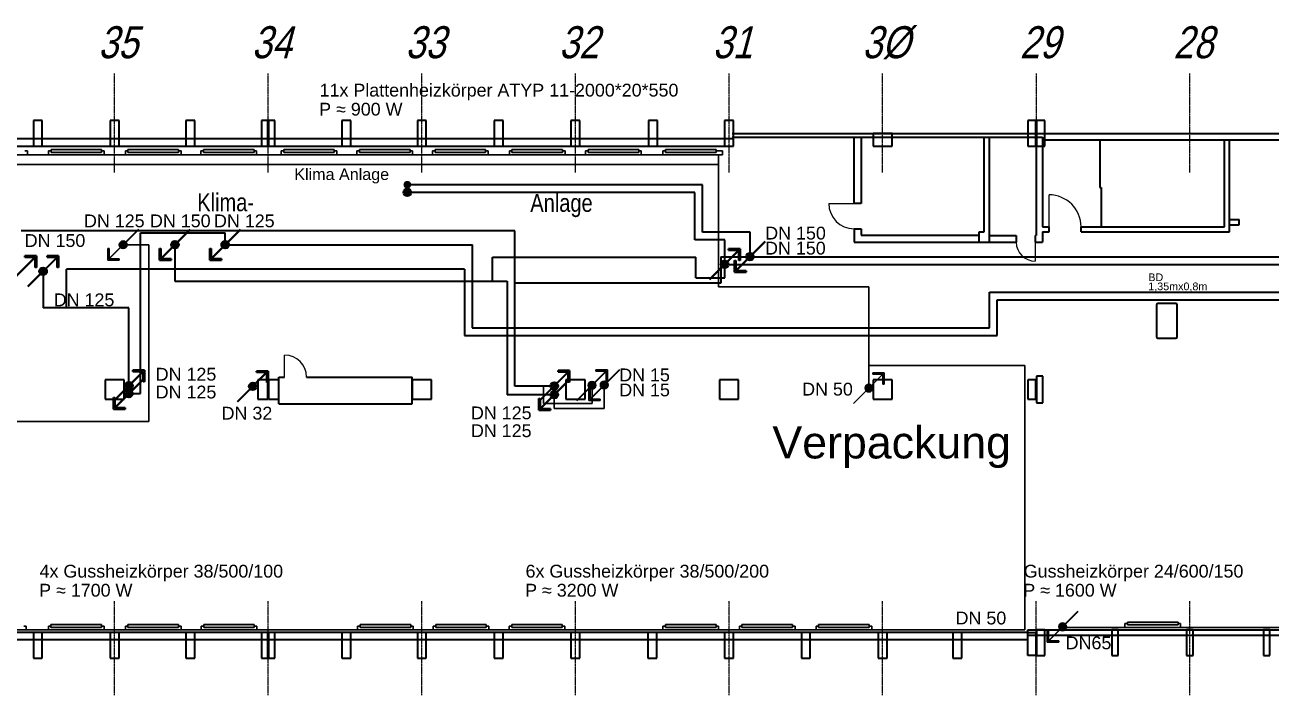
# Model space of a CAD drawing. Header units: millimetres. Extents: x 18890 to 172266, y 64413 to 96113.
# Drawn here: x 44827 to 93504, y 66393 to 92558 of the extents above; entities that cross this region are included whole.
import ezdxf
from ezdxf.enums import TextEntityAlignment as Align

# ---------------------------------------------------------------- set-up
doc = ezdxf.new("R2010")
doc.units = ezdxf.units.MM
doc.linetypes.add('ACAD_ISO10W100', pattern=[18, 12, -3, 0, -3])
for name, color, linetype, lineweight in [('A03_Türen', 253, 'Continuous', 25), ('A0_Grundriß', 7, 'Continuous', 40), ('Heiz Wasser +45 Prozess V', 1, 'Continuous', 40), ('Heiz Wasser +50 -Heizkörper Rücklauff', 241, 'Continuous', 30), ('Heiz Wasser +60 -Heizkörper Vorlauf', 6, 'Continuous', 30), ('Heiz Wasser +70 Klima R (luftung)', 242, 'Continuous', 40), ('Heiz Wasser +70 Prozess R', 242, 'Continuous', 40), ('Heiz Wasser +90 Klima V (luftung)', 22, 'Continuous', 40), ('Heiz Wasser +90 Prozess V', 41, 'Continuous', 40), ('Heiz Wasser blind', 7, 'Continuous', 40)]:
    doc.layers.add(name, color=color, linetype=linetype, lineweight=lineweight)
for name, color, linetype in [('A06_Text', 7, 'Continuous'), ('A06_Text  -Belegung-', 253, 'Continuous'), ('A07_Achslinien', 253, 'ACAD_ISO10W100')]:
    doc.layers.add(name, color=color, linetype=linetype)
doc.styles.get("Standard").update_dxf_attribs({"font": 'arial.ttf'})

msp = doc.modelspace()

# ---------------------------------------------------------------- hatches: boundary and pattern name
at = {"layer": 'Heiz Wasser +50 -Heizkörper Rücklauff'}
h = msp.add_hatch(color=256, dxfattribs=at)
h.dxf.hatch_style = 1
h.paths.add_polyline_path([(66878, 78380, -0.023583), (66868, 78390), (66373, 77895), (66383, 77885)])
h.paths.add_polyline_path([(67530, 79042), (67530, 78642), (67580, 78642), (67580, 79092), (67130, 79092), (67130, 79042)])
h.paths.add_polyline_path([(67520, 79042), (67080, 78602, -0.023583), (67090, 78592), (67530, 79032), (67530, 79042)])
h = msp.add_hatch(color=256, dxfattribs=at)
h.dxf.hatch_style = 1
h.paths.add_polyline_path([(77692, 78266, -0.023583), (77682, 78276), (77187, 77781), (77197, 77771)])
h.paths.add_polyline_path([(78344, 78928), (78344, 78528), (78394, 78528), (78394, 78978), (77944, 78978), (77944, 78928)])
h.paths.add_polyline_path([(78334, 78928), (77894, 78488, -0.023583), (77904, 78478), (78344, 78918), (78344, 78928)])
h = msp.add_hatch(color=256, dxfattribs=at)
h.dxf.hatch_style = 1
h.paths.add_polyline_path([(67129, 78491, 0.198912), (67085, 78597), (66873, 78385, 0.668179)])
h.paths.add_polyline_path([(67085, 78597, 0.668179), (66829, 78491, 0.198912), (66873, 78385)])
h = msp.add_hatch(color=256, dxfattribs=at)
h.dxf.hatch_style = 1
h.paths.add_polyline_path([(77943, 78377, 0.198912), (77899, 78483), (77687, 78271, 0.668179)])
h.paths.add_polyline_path([(77899, 78483, 0.668179), (77643, 78377, 0.198912), (77687, 78271)])
h = msp.add_hatch(color=256, dxfattribs=at)
h.dxf.hatch_style = 1
h.paths.add_polyline_path([(85460, 69167, -0.023583), (85470, 69157), (85965, 69653), (85955, 69663)])
h.paths.add_polyline_path([(84808, 68505), (84808, 68905), (84758, 68905), (84758, 68455), (85208, 68455), (85208, 68505)])
h.paths.add_polyline_path([(84818, 68505), (85258, 68946, -0.023583), (85248, 68956), (84808, 68515), (84808, 68505)])
h = msp.add_hatch(color=256, dxfattribs=at)
h.dxf.hatch_style = 1
h.paths.add_polyline_path([(85209, 69057, 0.198912), (85253, 68950), (85465, 69163, 0.668179)])
h.paths.add_polyline_path([(85253, 68950, 0.668179), (85509, 69057, 0.198912), (85465, 69163)])
at = {"layer": 'Heiz Wasser +60 -Heizkörper Vorlauf', "linetype": 'Continuous'}
h = msp.add_hatch(color=256, dxfattribs=at)
h.dxf.hatch_style = 1
h.paths.add_polyline_path([(47824, 87692), (45849, 87692), (45849, 87582), (47824, 87582)])
h = msp.add_hatch(color=256, dxfattribs=at)
h.dxf.hatch_style = 1
h.paths.add_polyline_path([(50824, 87692), (48849, 87692), (48849, 87582), (50824, 87582)])
h = msp.add_hatch(color=256, dxfattribs=at)
h.dxf.hatch_style = 1
h.paths.add_polyline_path([(53779, 87692), (51804, 87692), (51804, 87582), (53779, 87582)])
h = msp.add_hatch(color=256, dxfattribs=at)
h.dxf.hatch_style = 1
h.paths.add_polyline_path([(56909, 87692), (54934, 87692), (54934, 87582), (56909, 87582)])
h = msp.add_hatch(color=256, dxfattribs=at)
h.dxf.hatch_style = 1
h.paths.add_polyline_path([(59869, 87692), (57894, 87692), (57894, 87582), (59869, 87582)])
h = msp.add_hatch(color=256, dxfattribs=at)
h.dxf.hatch_style = 1
h.paths.add_polyline_path([(62824, 87692), (60849, 87692), (60849, 87582), (62824, 87582)])
h = msp.add_hatch(color=256, dxfattribs=at)
h.dxf.hatch_style = 1
h.paths.add_polyline_path([(65824, 87692), (63849, 87692), (63849, 87582), (65824, 87582)])
h = msp.add_hatch(color=256, dxfattribs=at)
h.dxf.hatch_style = 1
h.paths.add_polyline_path([(68803, 87692), (66828, 87692), (66828, 87582), (68803, 87582)])
h = msp.add_hatch(color=256, dxfattribs=at)
h.dxf.hatch_style = 1
h.paths.add_polyline_path([(71824, 87692), (69849, 87692), (69849, 87582), (71824, 87582)])
at = {"layer": 'Heiz Wasser +60 -Heizkörper Vorlauf'}
h = msp.add_hatch(color=256, dxfattribs=at)
h.dxf.hatch_style = 1
h.paths.add_polyline_path([(48765, 84086, -0.023583), (48775, 84076), (49270, 84571), (49260, 84581)])
h.paths.add_polyline_path([(48113, 83424), (48113, 83824), (48063, 83824), (48063, 83374), (48513, 83374), (48513, 83424)])
h.paths.add_polyline_path([(48123, 83424), (48563, 83864, -0.023583), (48553, 83874), (48113, 83434), (48113, 83424)])
h = msp.add_hatch(color=256, dxfattribs=at)
h.dxf.hatch_style = 1
h.paths.add_polyline_path([(48514, 83975, 0.198912), (48558, 83869), (48770, 84081, 0.668179)])
h.paths.add_polyline_path([(48558, 83869, 0.668179), (48814, 83975, 0.198912), (48770, 84081)])
h = msp.add_hatch(color=256, dxfattribs=at)
h.dxf.hatch_style = 1
h.paths.add_polyline_path([(67555, 78611, -0.023583), (67565, 78601), (68060, 79097), (68050, 79107)])
h.paths.add_polyline_path([(66903, 77949), (66903, 78349), (66853, 78349), (66853, 77899), (67303, 77899), (67303, 77949)])
h.paths.add_polyline_path([(66913, 77949), (67353, 78390, -0.023583), (67343, 78400), (66903, 77959), (66903, 77949)])
h = msp.add_hatch(color=256, dxfattribs=at)
h.dxf.hatch_style = 1
h.paths.add_polyline_path([(67304, 78500, 0.198912), (67348, 78394), (67560, 78607, 0.668179)])
h.paths.add_polyline_path([(67348, 78394, 0.668179), (67604, 78500, 0.198912), (67560, 78607)])
at = {"layer": 'Heiz Wasser +60 -Heizkörper Vorlauf', "linetype": 'Continuous'}
h = msp.add_hatch(color=256, dxfattribs=at)
h.dxf.hatch_style = 1
h.paths.add_polyline_path([(47819, 69142), (45844, 69142), (45844, 69032), (47819, 69032)])
h = msp.add_hatch(color=256, dxfattribs=at)
h.dxf.hatch_style = 1
h.paths.add_polyline_path([(50824, 69142), (48849, 69142), (48849, 69032), (50824, 69032)])
h = msp.add_hatch(color=256, dxfattribs=at)
h.dxf.hatch_style = 1
h.paths.add_polyline_path([(53786, 69142), (51811, 69142), (51811, 69032), (53786, 69032)])
h = msp.add_hatch(color=256, dxfattribs=at)
h.dxf.hatch_style = 1
h.paths.add_polyline_path([(59895, 69142), (57920, 69142), (57920, 69032), (59895, 69032)])
h = msp.add_hatch(color=256, dxfattribs=at)
h.dxf.hatch_style = 1
h.paths.add_polyline_path([(62847, 69142), (60872, 69142), (60872, 69032), (62847, 69032)])
h = msp.add_hatch(color=256, dxfattribs=at)
h.dxf.hatch_style = 1
h.paths.add_polyline_path([(65817, 69142), (63842, 69142), (63842, 69032), (65817, 69032)])
h = msp.add_hatch(color=256, dxfattribs=at)
h.dxf.hatch_style = 1
h.paths.add_polyline_path([(71823, 69142), (69848, 69142), (69848, 69032), (71823, 69032)])
h = msp.add_hatch(color=256, dxfattribs=at)
h.dxf.hatch_style = 1
h.paths.add_polyline_path([(74809, 69142), (72834, 69142), (72834, 69032), (74809, 69032)])
h = msp.add_hatch(color=256, dxfattribs=at)
h.dxf.hatch_style = 1
h.paths.add_polyline_path([(77803, 69142), (75828, 69142), (75828, 69032), (77803, 69032)])
h = msp.add_hatch(color=256, dxfattribs=at)
h.dxf.hatch_style = 1
h.paths.add_polyline_path([(89870, 69242), (87895, 69242), (87895, 69132), (89870, 69132)])
at = {"layer": 'Heiz Wasser +70 Klima R (luftung)'}
h = msp.add_hatch(color=256, dxfattribs=at)
h.dxf.hatch_style = 1
h.paths.add_polyline_path([(59614, 86320, 0.198912), (59658, 86214), (59870, 86427, 0.668179)])
h.paths.add_polyline_path([(59658, 86214, 0.668179), (59914, 86320, 0.198912), (59870, 86427)])
h = msp.add_hatch(color=256, dxfattribs=at)
h.dxf.hatch_style = 1
h.paths.add_polyline_path([(44575, 82826, -0.023583), (44565, 82836), (44070, 82341), (44080, 82331)])
h.paths.add_polyline_path([(45227, 83488), (45227, 83088), (45277, 83088), (45277, 83538), (44827, 83538), (44827, 83488)])
h.paths.add_polyline_path([(45217, 83488), (44777, 83048, -0.023583), (44787, 83038), (45227, 83478), (45227, 83488)])
h = msp.add_hatch(color=256, dxfattribs=at)
h.dxf.hatch_style = 1
h.paths.add_polyline_path([(65401, 78349, -0.023583), (65391, 78359), (64896, 77864), (64906, 77854)])
h.paths.add_polyline_path([(66053, 79011), (66053, 78611), (66103, 78611), (66103, 79061), (65653, 79061), (65653, 79011)])
h.paths.add_polyline_path([(66043, 79011), (65603, 78571, -0.023583), (65613, 78561), (66053, 79001), (66053, 79011)])
h = msp.add_hatch(color=256, dxfattribs=at)
h.dxf.hatch_style = 1
h.paths.add_polyline_path([(65652, 78460, 0.198912), (65608, 78566), (65396, 78354, 0.668179)])
h.paths.add_polyline_path([(65608, 78566, 0.668179), (65352, 78460, 0.198912), (65396, 78354)])
at = {"layer": 'Heiz Wasser +70 Prozess R'}
h = msp.add_hatch(color=256, dxfattribs=at)
h.dxf.hatch_style = 1
h.paths.add_polyline_path([(73246, 83621, -0.023583), (73256, 83611), (73751, 84106), (73741, 84116)])
h.paths.add_polyline_path([(72594, 82959), (72594, 83359), (72544, 83359), (72544, 82909), (72994, 82909), (72994, 82959)])
h.paths.add_polyline_path([(72604, 82959), (73044, 83399, -0.023583), (73034, 83409), (72594, 82969), (72594, 82959)])
h = msp.add_hatch(color=256, dxfattribs=at)
h.dxf.hatch_style = 1
h.paths.add_polyline_path([(45438, 82826, -0.023583), (45428, 82836), (44933, 82341), (44943, 82331)])
h.paths.add_polyline_path([(46090, 83488), (46090, 83088), (46140, 83088), (46140, 83538), (45690, 83538), (45690, 83488)])
h.paths.add_polyline_path([(46080, 83488), (45640, 83048, -0.023583), (45650, 83038), (46090, 83478), (46090, 83488)])
h = msp.add_hatch(color=256, dxfattribs=at)
h.dxf.hatch_style = 1
h.paths.add_polyline_path([(72995, 83510, 0.198912), (73039, 83404), (73251, 83616, 0.668179)])
h.paths.add_polyline_path([(73039, 83404, 0.668179), (73295, 83510, 0.198912), (73251, 83616)])
h = msp.add_hatch(color=256, dxfattribs=at)
h.dxf.hatch_style = 1
h.paths.add_polyline_path([(45689, 82937, 0.198912), (45645, 83043), (45433, 82831, 0.668179)])
h.paths.add_polyline_path([(45645, 83043, 0.668179), (45389, 82937, 0.198912), (45433, 82831)])
h = msp.add_hatch(color=256, dxfattribs=at)
h.dxf.hatch_style = 1
h.paths.add_polyline_path([(48791, 78361, -0.023583), (48781, 78371), (48286, 77875), (48296, 77865)])
h.paths.add_polyline_path([(49443, 79023), (49443, 78623), (49493, 78623), (49493, 79073), (49043, 79073), (49043, 79023)])
h.paths.add_polyline_path([(49433, 79023), (48993, 78582, -0.023583), (49003, 78572), (49443, 79013), (49443, 79023)])
h = msp.add_hatch(color=256, dxfattribs=at)
h.dxf.hatch_style = 1
h.paths.add_polyline_path([(49042, 78471, 0.198912), (48998, 78578), (48786, 78365, 0.668179)])
h.paths.add_polyline_path([(48998, 78578, 0.668179), (48742, 78471, 0.198912), (48786, 78365)])
at = {"layer": 'Heiz Wasser +90 Klima V (luftung)'}
h = msp.add_hatch(color=256, dxfattribs=at)
h.dxf.hatch_style = 1
h.paths.add_polyline_path([(59614, 86020, 0.198912), (59658, 85914), (59870, 86126, 0.668179)])
h.paths.add_polyline_path([(59658, 85914, 0.668179), (59914, 86020, 0.198912), (59870, 86126)])
h = msp.add_hatch(color=256, dxfattribs=at)
h.dxf.hatch_style = 1
h.paths.add_polyline_path([(50786, 84086, -0.023583), (50796, 84076), (51291, 84571), (51281, 84581)])
h.paths.add_polyline_path([(50134, 83424), (50134, 83824), (50084, 83824), (50084, 83374), (50534, 83374), (50534, 83424)])
h.paths.add_polyline_path([(50144, 83424), (50584, 83864, -0.023583), (50574, 83874), (50134, 83434), (50134, 83424)])
h = msp.add_hatch(color=256, dxfattribs=at)
h.dxf.hatch_style = 1
h.paths.add_polyline_path([(50535, 83975, 0.198912), (50579, 83869), (50791, 84081, 0.668179)])
h.paths.add_polyline_path([(50579, 83869, 0.668179), (50835, 83975, 0.198912), (50791, 84081)])
h = msp.add_hatch(color=256, dxfattribs=at)
h.dxf.hatch_style = 1
h.paths.add_polyline_path([(65604, 78228, -0.023583), (65614, 78218), (66109, 78713), (66099, 78723)])
h.paths.add_polyline_path([(64952, 77566), (64952, 77966), (64902, 77966), (64902, 77516), (65352, 77516), (65352, 77566)])
h.paths.add_polyline_path([(64962, 77566), (65402, 78006, -0.023583), (65392, 78016), (64952, 77576), (64952, 77566)])
h = msp.add_hatch(color=256, dxfattribs=at)
h.dxf.hatch_style = 1
h.paths.add_polyline_path([(65353, 78117, 0.198912), (65397, 78011), (65609, 78223, 0.668179)])
h.paths.add_polyline_path([(65397, 78011, 0.668179), (65653, 78117, 0.198912), (65609, 78223)])
at = {"layer": 'Heiz Wasser +90 Prozess V'}
h = msp.add_hatch(color=256, dxfattribs=at)
h.dxf.hatch_style = 1
h.paths.add_polyline_path([(52751, 84086, -0.023583), (52761, 84076), (53256, 84571), (53246, 84581)])
h.paths.add_polyline_path([(52099, 83424), (52099, 83824), (52049, 83824), (52049, 83374), (52499, 83374), (52499, 83424)])
h.paths.add_polyline_path([(52109, 83424), (52549, 83864, -0.023583), (52539, 83874), (52099, 83434), (52099, 83424)])
h = msp.add_hatch(color=256, dxfattribs=at)
h.dxf.hatch_style = 1
h.paths.add_polyline_path([(52500, 83975, 0.198912), (52544, 83869), (52756, 84081, 0.668179)])
h.paths.add_polyline_path([(52544, 83869, 0.668179), (52800, 83975, 0.198912), (52756, 84081)])
h = msp.add_hatch(color=256, dxfattribs=at)
h.dxf.hatch_style = 1
h.paths.add_polyline_path([(72061, 83101, -0.023583), (72051, 83111), (71556, 82616), (71566, 82606)])
h.paths.add_polyline_path([(72713, 83763), (72713, 83363), (72763, 83363), (72763, 83813), (72313, 83813), (72313, 83763)])
h.paths.add_polyline_path([(72703, 83763), (72263, 83323, -0.023583), (72273, 83313), (72713, 83753), (72713, 83763)])
h = msp.add_hatch(color=256, dxfattribs=at)
h.dxf.hatch_style = 1
h.paths.add_polyline_path([(72312, 83212, 0.198912), (72268, 83318), (72056, 83106, 0.668179)])
h.paths.add_polyline_path([(72268, 83318, 0.668179), (72012, 83212, 0.198912), (72056, 83106)])
h = msp.add_hatch(color=256, dxfattribs=at)
h.dxf.hatch_style = 1
h.paths.add_polyline_path([(48990, 78274, -0.023583), (49000, 78264), (49495, 78759), (49485, 78769)])
h.paths.add_polyline_path([(48338, 77612), (48338, 78012), (48288, 78012), (48288, 77562), (48738, 77562), (48738, 77612)])
h.paths.add_polyline_path([(48348, 77612), (48788, 78052, -0.023583), (48778, 78062), (48338, 77622), (48338, 77612)])
h = msp.add_hatch(color=256, dxfattribs=at)
h.dxf.hatch_style = 1
h.paths.add_polyline_path([(48739, 78163, 0.198912), (48783, 78057), (48995, 78269, 0.668179)])
h.paths.add_polyline_path([(48783, 78057, 0.668179), (49039, 78163, 0.198912), (48995, 78269)])
at = {"layer": 'Heiz Wasser blind'}
h = msp.add_hatch(color=256, dxfattribs=at)
h.dxf.hatch_style = 1
h.paths.add_polyline_path([(53624, 78332, -0.023583), (53614, 78342), (53119, 77847), (53129, 77837)])
h.paths.add_polyline_path([(54276, 78994), (54276, 78594), (54326, 78594), (54326, 79044), (53876, 79044), (53876, 78994)])
h.paths.add_polyline_path([(54266, 78994), (53825, 78554, -0.023583), (53835, 78544), (54276, 78984), (54276, 78994)])
h = msp.add_hatch(color=256, dxfattribs=at)
h.dxf.hatch_style = 1
h.paths.add_polyline_path([(53875, 78443, 0.198912), (53831, 78549), (53618, 78337, 0.668179)])
h.paths.add_polyline_path([(53831, 78549, 0.668179), (53575, 78443, 0.198912), (53618, 78337)])

# ---------------------------------------------------------------- linework, layer by layer
at = {"layer": 'A03_Türen'}
for p, q in [((84831, 84475), (84831, 85925)), ((76226, 85588), (77486, 85588)), ((84291, 84335), (84291, 83335)), ((54971, 78810), (54971, 79670))]:
    msp.add_line(p, q, dxfattribs=at)
for centre, radius, start, end in [((84831, 84675), 1250, 0, 90), ((77216, 85588), 990, 180, 270), ((84291, 84075), 740, 180, 270), ((54971, 78810), 860, 0, 90)]:
    msp.add_arc(centre, radius, start, end, dxfattribs=at)
at = {"layer": 'A07_Achslinien'}
for p, q in [((48331, 86795), (48331, 90658)), ((54331, 86795), (54331, 90658)), ((60331, 86795), (60331, 90658)), ((66331, 86795), (66331, 90658)), ((72331, 86795), (72331, 90658)), ((78331, 86795), (78331, 90658)), ((84341, 86795), (84341, 90658)), ((90331, 86795), (90331, 90658)), ((48331, 66393), (48331, 70060)), ((54331, 66393), (54331, 70060)), ((60331, 66393), (60331, 70060)), ((66331, 66393), (66331, 70060)), ((72331, 66393), (72331, 70060)), ((78331, 66393), (78331, 70060)), ((84331, 66393), (84331, 70060)), ((90331, 66393), (90331, 70060))]:
    msp.add_line(p, q, dxfattribs=at)
at = {"layer": 'A0_Grundriß'}
for p, q in [((45506, 88825), (45156, 88825)), ((45156, 88825), (45156, 87825)), ((45506, 87825), (45506, 88825)), ((48506, 88825), (48156, 88825)), ((48156, 88825), (48156, 87825)), ((48506, 87825), (48506, 88825)), ((51461, 88825), (51111, 88825)), ((51111, 88825), (51111, 87825)), ((51461, 87825), (51461, 88825)), ((54321, 88825), (54071, 88825)), ((54071, 88825), (54071, 87825)), ((54321, 87825), (54321, 88825)), ((54591, 88825), (54341, 88825)), ((54341, 88825), (54341, 87825)), ((54591, 87825), (54591, 88825)), ((57551, 88825), (57201, 88825)), ((57201, 88825), (57201, 87825)), ((57551, 87825), (57551, 88825)), ((60506, 88825), (60156, 88825)), ((60156, 88825), (60156, 87825)), ((60506, 87825), (60506, 88825)), ((63506, 88825), (63156, 88825)), ((63156, 88825), (63156, 87825)), ((63506, 87825), (63506, 88825)), ((66506, 88825), (66156, 88825)), ((66156, 88825), (66156, 87825)), ((66506, 87825), (66506, 88825)), ((69531, 88825), (69181, 88825)), ((69181, 88825), (69181, 87825)), ((69531, 87825), (69531, 88825)), ((72506, 88825), (72156, 88825)), ((72156, 88825), (72156, 87825)), ((72506, 87825), (72506, 88825)), ((84321, 88825), (84001, 88825)), ((84001, 88825), (84001, 87825)), ((84321, 87825), (84321, 88825)), ((84661, 88825), (84341, 88825)), ((84341, 88825), (84341, 87825)), ((84661, 87825), (84661, 88825)), ((42506, 88125), (45506, 88125)), ((45506, 88125), (48156, 88125)), ((48156, 88125), (51777, 88125)), ((51461, 88125), (54071, 88125)), ((54071, 88125), (57743, 88125)), ((57551, 88125), (60156, 88125)), ((60156, 88125), (63835, 88125)), ((63506, 88125), (66156, 88125)), ((65786, 88125), (69531, 88125)), ((69531, 88125), (72456, 88125)), ((72456, 88325), (84661, 88325)), ((72456, 88175), (78706, 88175)), ((77206, 88175), (77206, 85588)), ((77486, 88175), (77486, 85588)), ((78706, 88325), (77956, 88325)), ((77956, 88325), (77956, 87825)), ((78706, 87825), (78706, 88325)), ((78706, 88175), (84581, 88175)), ((82301, 84475), (82301, 88175)), ((82501, 84075), (82501, 88175)), ((84331, 88175), (84331, 84335)), ((84581, 88175), (84581, 84675)), ((84661, 88325), (96206, 88325)), ((36346, 87825), (72156, 87825)), ((45156, 87825), (45506, 87825)), ((48156, 87825), (48506, 87825)), ((51111, 87825), (51461, 87825)), ((54071, 87825), (54321, 87825)), ((54341, 87825), (54591, 87825)), ((57201, 87825), (57551, 87825)), ((60156, 87825), (60506, 87825)), ((63156, 87825), (63506, 87825)), ((66156, 87825), (66506, 87825)), ((69181, 87825), (69531, 87825)), ((72156, 87825), (72506, 87825)), ((77956, 87825), (78706, 87825)), ((84001, 87825), (84321, 87825)), ((84341, 87825), (84661, 87825)), ((84581, 88075), (96206, 88075)), ((86821, 88075), (86821, 86205)), ((91681, 84675), (91681, 88075)), ((91881, 84475), (91881, 88075)), ((86821, 86205), (86861, 86205)), ((86861, 86205), (86861, 84675)), ((91881, 84955), (92251, 84955)), ((91881, 84755), (92251, 84755)), ((92251, 84755), (92251, 84955)), ((77216, 84598), (77486, 84598)), ((77216, 84598), (77216, 84075)), ((77486, 84598), (77486, 84345)), ((77486, 84345), (82101, 84345)), ((82101, 84075), (82101, 84475)), ((82101, 84475), (82301, 84475)), ((82501, 84335), (83551, 84335)), ((83551, 84335), (83551, 84075)), ((84291, 84335), (84331, 84335)), ((84581, 84675), (84831, 84675)), ((84581, 84475), (84831, 84475)), ((84581, 84475), (84581, 84075)), ((84831, 84475), (84831, 84675)), ((86081, 84675), (91681, 84675)), ((86081, 84475), (86081, 84675)), ((86081, 84475), (91881, 84475)), ((77216, 84075), (83551, 84075)), ((84291, 84075), (84581, 84075)), ((89034, 81627, 0), (89034, 80377, 0)), ((89784, 81677, 0), (89084, 81677, 0)), ((89834, 80377, 0), (89834, 81627, 0)), ((89084, 80327, 0), (89784, 80327, 0)), ((48706, 78700), (47956, 78700)), ((47956, 78700), (47956, 77950)), ((48706, 77950), (48706, 78700)), ((54321, 78700), (53921, 78700)), ((53921, 78700), (53921, 77950)), ((54321, 77950), (54321, 78700)), ((54741, 78700), (54341, 78700)), ((54341, 78700), (54341, 77950)), ((54741, 77770), (54741, 78810)), ((54741, 78810), (54971, 78810)), ((54741, 77950), (54741, 78700)), ((55831, 78810), (59956, 78810)), ((59956, 77770), (59956, 78810)), ((60706, 78700), (59956, 78700)), ((59956, 78700), (59956, 77950)), ((60706, 77950), (60706, 78700)), ((66706, 78700), (65956, 78700)), ((65956, 78700), (65956, 77950)), ((66706, 77950), (66706, 78700)), ((72706, 78700), (71956, 78700)), ((71956, 78700), (71956, 77950)), ((72706, 77950), (72706, 78700)), ((78706, 78700), (77956, 78700)), ((77956, 78700), (77956, 77950)), ((78706, 77950), (78706, 78700)), ((84321, 78700), (84001, 78700)), ((84001, 78700), (84001, 77950)), ((84321, 77950), (84321, 78700)), ((84591, 78850), (84341, 78850)), ((84341, 78850), (84341, 77800)), ((84591, 77800), (84591, 78850)), ((47956, 77950), (48706, 77950)), ((53921, 77950), (54321, 77950)), ((54341, 77950), (54741, 77950)), ((59956, 77950), (60706, 77950)), ((65956, 77950), (66706, 77950)), ((71956, 77950), (72706, 77950)), ((77956, 77950), (78706, 77950)), ((84001, 77950), (84321, 77950)), ((54741, 77770), (59956, 77770)), ((84341, 77800), (84591, 77800)), ((84001, 68835), (21531, 68835)), ((45506, 68835), (45156, 68835)), ((45156, 68835), (45156, 67835)), ((45506, 67835), (45506, 68835)), ((48506, 68835), (48156, 68835)), ((48156, 68835), (48156, 67835)), ((48506, 67835), (48506, 68835)), ((51461, 68835), (51111, 68835)), ((51111, 68835), (51111, 67835)), ((51461, 67835), (51461, 68835)), ((54321, 68835), (54071, 68835)), ((54071, 68835), (54071, 67835)), ((54321, 67835), (54321, 68835)), ((54591, 68835), (54341, 68835)), ((54341, 68835), (54341, 67835)), ((54591, 67835), (54591, 68835)), ((57551, 68835), (57201, 68835)), ((57201, 68835), (57201, 67835)), ((57551, 67835), (57551, 68835)), ((60506, 68835), (60156, 68835)), ((60156, 68835), (60156, 67835)), ((60506, 67835), (60506, 68835)), ((63506, 68835), (63156, 68835)), ((63156, 68835), (63156, 67835)), ((63506, 67835), (63506, 68835)), ((66506, 68835), (66156, 68835)), ((66156, 68835), (66156, 67835)), ((66506, 67835), (66506, 68835)), ((69506, 68835), (69156, 68835)), ((69156, 68835), (69156, 67835)), ((69506, 67835), (69506, 68835)), ((72506, 68835), (72156, 68835)), ((72156, 68835), (72156, 67835)), ((72506, 67835), (72506, 68835)), ((75506, 68835), (75156, 68835)), ((75156, 68835), (75156, 67835)), ((75506, 67835), (75506, 68835)), ((78506, 68835), (78156, 68835)), ((78156, 68835), (78156, 67835)), ((78506, 67835), (78506, 68835)), ((81426, 68835), (81076, 68835)), ((81076, 68835), (81076, 67835)), ((81426, 67835), (81426, 68835)), ((84001, 68935), (138181, 68935)), ((84001, 68545), (84001, 68935)), ((84001, 67935), (84001, 68835)), ((84001, 68835), (84321, 68835)), ((84001, 68735), (114591, 68735)), ((84321, 68835), (84321, 67935)), ((84661, 68935), (84341, 68935)), ((84341, 68935), (84341, 67935)), ((84661, 67935), (84661, 68935)), ((87536, 68935), (87286, 68935)), ((87286, 68935), (87286, 67935)), ((87536, 67935), (87536, 68935)), ((90456, 68935), (90206, 68935)), ((90206, 68935), (90206, 67935)), ((90456, 67935), (90456, 68935)), ((93456, 68935), (93206, 68935)), ((93206, 68935), (93206, 67935)), ((93456, 67935), (93456, 68935)), ((82157, 68545), (23202, 68545)), ((84001, 68545), (81426, 68545)), ((45156, 67835), (45506, 67835)), ((48156, 67835), (48506, 67835)), ((51111, 67835), (51461, 67835)), ((54071, 67835), (54321, 67835)), ((54341, 67835), (54591, 67835)), ((57201, 67835), (57551, 67835)), ((60156, 67835), (60506, 67835)), ((63156, 67835), (63506, 67835)), ((66156, 67835), (66506, 67835)), ((69156, 67835), (69506, 67835)), ((72156, 67835), (72506, 67835)), ((75156, 67835), (75506, 67835)), ((78156, 67835), (78506, 67835)), ((81076, 67835), (81426, 67835)), ((84321, 67935), (84001, 67935)), ((84341, 67935), (84661, 67935)), ((87286, 67935), (87536, 67935)), ((90206, 67935), (90456, 67935)), ((93206, 67935), (93456, 67935))]:
    msp.add_line(p, q, dxfattribs=at)
at = {"layer": 'A0_Grundriß', "ltscale": 0.25}
for p, q in [((77486, 85588), (77206, 85588)), ((84291, 84335), (84291, 84075))]:
    msp.add_line(p, q, dxfattribs=at)
at = {"layer": 'A0_Grundriß'}
for centre, start, end in [((89084, 81627, 0), 90, 180), ((89784, 81627, 0), 0, 90), ((89084, 80377, 0), 180, 270), ((89784, 80377, 0), 270, 360)]:
    msp.add_arc(centre, 50, start, end, dxfattribs=at)
at = {"layer": 'Heiz Wasser +45 Prozess V'}
msp.add_line((54326, 78594), (54276, 78594), dxfattribs=at)
at = {"layer": 'Heiz Wasser +50 -Heizkörper Rücklauff', "linetype": 'Continuous'}
for p, q in [((71924, 87485), (71924, 82338)), ((71924, 87110), (43840, 87110)), ((77786, 82338), (71924, 82338)), ((77786, 78389), (77786, 82338)), ((83888, 79261), (77786, 79261)), ((83888, 68935), (83888, 79261)), ((65077, 78460), (65077, 77776)), ((66979, 78341), (66979, 77776)), ((65077, 77776), (66979, 77776)), ((77903, 68935), (83888, 68935))]:
    msp.add_line(p, q, dxfattribs=at)
at = {"layer": 'Heiz Wasser +50 -Heizkörper Rücklauff'}
for p, q in [((67520, 79042), (66373, 77895)), ((67530, 79032), (66383, 77885)), ((67580, 79092), (67130, 79092)), ((67130, 79042), (67130, 79092)), ((67130, 79042), (67530, 79042)), ((67530, 78642), (67530, 79042)), ((67580, 79092), (67580, 78642)), ((78334, 78928), (77187, 77781)), ((78344, 78918), (77197, 77771)), ((78394, 78978), (77944, 78978)), ((77944, 78928), (77944, 78978)), ((77944, 78928), (78344, 78928)), ((78344, 78528), (78344, 78928)), ((78394, 78978), (78394, 78528)), ((67580, 78642), (67530, 78642)), ((78394, 78528), (78344, 78528)), ((84808, 68515), (85955, 69663)), ((84818, 68505), (85965, 69653)), ((84758, 68455), (84758, 68905)), ((84758, 68905), (84808, 68905)), ((84808, 68905), (84808, 68505)), ((84758, 68455), (85208, 68455)), ((85208, 68505), (84808, 68505)), ((85208, 68505), (85208, 68455))]:
    msp.add_line(p, q, dxfattribs=at)
for centre in [(66979, 78491), (77793, 78377), (85359, 69057)]:
    msp.add_circle(centre, 150, dxfattribs=at)
at = {"layer": 'Heiz Wasser +60 -Heizkörper Vorlauf'}
for p, q in [((44824, 87637), (44924, 87637)), ((44924, 87637), (44924, 87485)), ((45849, 87637), (45749, 87637)), ((45749, 87637), (45749, 87485)), ((47824, 87692), (45849, 87692)), ((45849, 87692), (45849, 87582)), ((47824, 87582), (47824, 87692)), ((47824, 87637), (47924, 87637)), ((47924, 87637), (47924, 87485)), ((48849, 87637), (48749, 87637)), ((48749, 87637), (48749, 87485)), ((50824, 87692), (48849, 87692)), ((48849, 87692), (48849, 87582)), ((50824, 87582), (50824, 87692)), ((50824, 87637), (50924, 87637)), ((50924, 87637), (50924, 87485)), ((51804, 87637), (51704, 87637)), ((51704, 87637), (51704, 87485)), ((53779, 87692), (51804, 87692)), ((51804, 87692), (51804, 87582)), ((53779, 87582), (53779, 87692)), ((53779, 87637), (53879, 87637)), ((53879, 87637), (53879, 87485)), ((54934, 87637), (54834, 87637)), ((54834, 87637), (54834, 87485)), ((56909, 87692), (54934, 87692)), ((54934, 87692), (54934, 87582)), ((56909, 87582), (56909, 87692)), ((56909, 87637), (57009, 87637)), ((57009, 87637), (57009, 87485)), ((57894, 87637), (57794, 87637)), ((57794, 87637), (57794, 87485)), ((59869, 87692), (57894, 87692)), ((57894, 87692), (57894, 87582)), ((59869, 87582), (59869, 87692)), ((59869, 87637), (59969, 87637)), ((59969, 87637), (59969, 87485)), ((60849, 87637), (60749, 87637)), ((60749, 87637), (60749, 87485)), ((62824, 87692), (60849, 87692)), ((60849, 87692), (60849, 87582)), ((62824, 87582), (62824, 87692)), ((62824, 87637), (62924, 87637)), ((62924, 87637), (62924, 87485)), ((63849, 87637), (63749, 87637)), ((63749, 87637), (63749, 87485)), ((65824, 87692), (63849, 87692)), ((63849, 87692), (63849, 87582)), ((65824, 87582), (65824, 87692)), ((65824, 87637), (65924, 87637)), ((65924, 87637), (65924, 87485)), ((66828, 87637), (66728, 87637)), ((66728, 87637), (66728, 87485)), ((68803, 87692), (66828, 87692)), ((66828, 87692), (66828, 87582)), ((68803, 87582), (68803, 87692)), ((68803, 87637), (68903, 87637)), ((68903, 87637), (68903, 87485)), ((69849, 87637), (69749, 87637)), ((69749, 87637), (69749, 87485)), ((71824, 87692), (69849, 87692)), ((69849, 87692), (69849, 87582)), ((71824, 87582), (71824, 87692)), ((71824, 87637), (72076, 87637)), ((72076, 87485), (72076, 87637)), ((45849, 87582), (47824, 87582)), ((48849, 87582), (50824, 87582)), ((51804, 87582), (53779, 87582)), ((54934, 87582), (56909, 87582)), ((57894, 87582), (59869, 87582)), ((60849, 87582), (62824, 87582)), ((63849, 87582), (65824, 87582)), ((66828, 87582), (68803, 87582)), ((69849, 87582), (71824, 87582)), ((48113, 83434), (49260, 84581)), ((48123, 83424), (49270, 84571)), ((48063, 83374), (48063, 83824)), ((48063, 83824), (48113, 83824)), ((48113, 83824), (48113, 83424)), ((48063, 83374), (48513, 83374)), ((48513, 83424), (48113, 83424)), ((48513, 83424), (48513, 83374)), ((66903, 77959), (68050, 79107)), ((66913, 77949), (68060, 79097)), ((66853, 77899), (66853, 78349)), ((66853, 78349), (66903, 78349)), ((66853, 77899), (67303, 77899)), ((66903, 78349), (66903, 77949)), ((67303, 77949), (66903, 77949)), ((67303, 77949), (67303, 77899)), ((47819, 69142), (45844, 69142)), ((45844, 69142), (45844, 69032)), ((47819, 69032), (47819, 69142)), ((50824, 69142), (48849, 69142)), ((48849, 69142), (48849, 69032)), ((50824, 69032), (50824, 69142)), ((53786, 69142), (51811, 69142)), ((51811, 69142), (51811, 69032)), ((53786, 69032), (53786, 69142)), ((59895, 69142), (57920, 69142)), ((57920, 69142), (57920, 69032)), ((59895, 69032), (59895, 69142)), ((62847, 69142), (60872, 69142)), ((60872, 69142), (60872, 69032)), ((62847, 69032), (62847, 69142)), ((65817, 69142), (63842, 69142)), ((63842, 69142), (63842, 69032)), ((65817, 69032), (65817, 69142)), ((71823, 69142), (69848, 69142)), ((69848, 69142), (69848, 69032)), ((71823, 69032), (71823, 69142)), ((74809, 69142), (72834, 69142)), ((72834, 69142), (72834, 69032)), ((74809, 69032), (74809, 69142)), ((77803, 69142), (75828, 69142)), ((75828, 69142), (75828, 69032)), ((77803, 69032), (77803, 69142)), ((87895, 69187), (87795, 69187)), ((87795, 69187), (87795, 69035)), ((89870, 69242), (87895, 69242)), ((87895, 69242), (87895, 69132)), ((87895, 69132), (89870, 69132)), ((89870, 69132), (89870, 69242)), ((89870, 69187), (89970, 69187)), ((89970, 69187), (89970, 69035)), ((44780, 69087), (44880, 69087)), ((44880, 69087), (44880, 68935)), ((45844, 69087), (45744, 69087)), ((45744, 69087), (45744, 68935)), ((45844, 69032), (47819, 69032)), ((47819, 69087), (47919, 69087)), ((47919, 69087), (47919, 68935)), ((48849, 69087), (48749, 69087)), ((48749, 69087), (48749, 68935)), ((48849, 69032), (50824, 69032)), ((50824, 69087), (50924, 69087)), ((50924, 69087), (50924, 68935)), ((51811, 69087), (51711, 69087)), ((51711, 69087), (51711, 68935)), ((51811, 69032), (53786, 69032)), ((53786, 69087), (53886, 69087)), ((53886, 69087), (53886, 68935)), ((57920, 69087), (57820, 69087)), ((57820, 69087), (57820, 68935)), ((57920, 69032), (59895, 69032)), ((59895, 69087), (59995, 69087)), ((59995, 69087), (59995, 68935)), ((60872, 69087), (60772, 69087)), ((60772, 69087), (60772, 68935)), ((60872, 69032), (62847, 69032)), ((62847, 69087), (62947, 69087)), ((62947, 69087), (62947, 68935)), ((63842, 69087), (63742, 69087)), ((63742, 69087), (63742, 68935)), ((63842, 69032), (65817, 69032)), ((65817, 69087), (65917, 69087)), ((65917, 69087), (65917, 68935)), ((69848, 69087), (69748, 69087)), ((69748, 69087), (69748, 68935)), ((69848, 69032), (71823, 69032)), ((71823, 69087), (71923, 69087)), ((71923, 69087), (71923, 68935)), ((72834, 69087), (72734, 69087)), ((72734, 69087), (72734, 68935)), ((72834, 69032), (74809, 69032)), ((74809, 69087), (74909, 69087)), ((74909, 69087), (74909, 68935)), ((75828, 69087), (75728, 69087)), ((75728, 69087), (75728, 68935)), ((75828, 69032), (77803, 69032)), ((77803, 69087), (77903, 69087)), ((77903, 69087), (77903, 68935))]:
    msp.add_line(p, q, dxfattribs=at)
at = {"layer": 'Heiz Wasser +60 -Heizkörper Vorlauf', "linetype": 'Continuous'}
for p, q in [((36552, 87485), (72076, 87485)), ((48814, 83975), (49670, 83975)), ((49670, 77078), (49670, 83975)), ((65503, 77967), (65503, 77576)), ((67454, 78350), (67454, 77576)), ((65503, 77576), (67454, 77576)), ((24866, 77078), (49670, 77078)), ((38921, 68935), (44880, 68935)), ((44880, 68935), (47919, 68935)), ((47919, 68935), (50924, 68935)), ((50924, 68935), (53886, 68935)), ((59995, 68935), (53886, 68935)), ((62947, 68935), (59995, 68935)), ((65917, 68935), (62947, 68935)), ((71923, 68935), (65917, 68935)), ((74909, 68935), (71923, 68935)), ((77903, 68935), (74909, 68935)), ((89970, 69035), (85382, 69035)), ((95934, 69035), (89970, 69035))]:
    msp.add_line(p, q, dxfattribs=at)
at = {"layer": 'Heiz Wasser +60 -Heizkörper Vorlauf'}
for centre in [(48664, 83975), (67454, 78500)]:
    msp.add_circle(centre, 150, dxfattribs=at)
at = {"layer": 'Heiz Wasser +70 Klima R (luftung)', "linetype": 'Continuous'}
for p, q in [((71293, 86320), (59764, 86320)), ((71293, 84472), (71293, 86320)), ((63969, 84521), (44676, 84521)), ((63969, 78460), (63969, 84521)), ((73153, 84472), (71293, 84472)), ((73153, 83509), (73153, 84472)), ((72015, 83509), (73145, 83510)), ((72015, 83509), (72015, 82481)), ((72015, 82481), (63969, 82481)), ((65352, 78460), (63969, 78460))]:
    msp.add_line(p, q, dxfattribs=at)
at = {"layer": 'Heiz Wasser +70 Klima R (luftung)'}
for p, q in [((45217, 83488), (44070, 82341)), ((45227, 83478), (44080, 82331)), ((45277, 83538), (44827, 83538)), ((44827, 83488), (44827, 83538)), ((44827, 83488), (45227, 83488)), ((45227, 83088), (45227, 83488)), ((45277, 83538), (45277, 83088)), ((45277, 83088), (45227, 83088)), ((66043, 79011), (64896, 77864)), ((66053, 79001), (64906, 77854)), ((66103, 79061), (65653, 79061)), ((65653, 79011), (65653, 79061)), ((65653, 79011), (66053, 79011)), ((66053, 78611), (66053, 79011)), ((66103, 79061), (66103, 78611)), ((66103, 78611), (66053, 78611))]:
    msp.add_line(p, q, dxfattribs=at)
msp.add_circle((65502, 78460), 150, dxfattribs=at)
at = {"layer": 'Heiz Wasser +70 Prozess R'}
for p, q in [((72594, 82969), (73741, 84116)), ((72604, 82959), (73751, 84106)), ((46080, 83488), (44933, 82341)), ((46090, 83478), (44943, 82331)), ((46140, 83538), (45690, 83538)), ((45690, 83488), (45690, 83538)), ((45690, 83488), (46090, 83488)), ((46090, 83088), (46090, 83488)), ((46140, 83538), (46140, 83088)), ((72544, 82909), (72544, 83359)), ((72544, 83359), (72594, 83359)), ((72594, 83359), (72594, 82959)), ((46140, 83088), (46090, 83088)), ((72544, 82909), (72994, 82909)), ((72994, 82959), (72594, 82959)), ((72994, 82959), (72994, 82909)), ((49433, 79023), (48286, 77875)), ((49443, 79013), (48296, 77865)), ((49493, 79073), (49043, 79073)), ((49043, 79023), (49043, 79073)), ((49043, 79023), (49443, 79023)), ((49443, 78623), (49443, 79023)), ((49493, 79073), (49493, 78623)), ((49493, 78623), (49443, 78623))]:
    msp.add_line(p, q, dxfattribs=at)
at = {"layer": 'Heiz Wasser +70 Prozess R', "linetype": 'Continuous'}
for p, q in [((73153, 83509), (109205, 83509)), ((45539, 82787), (45539, 81511)), ((46448, 81511), (46448, 83017)), ((61993, 83017), (46448, 83017)), ((61993, 83017), (61993, 80430)), ((82806, 80430), (82806, 81821)), ((82806, 81821), (112882, 81821)), ((48892, 81511), (45539, 81511)), ((48892, 78621), (48892, 81511)), ((61993, 80430), (82806, 80430))]:
    msp.add_line(p, q, dxfattribs=at)
at = {"layer": 'Heiz Wasser +70 Prozess R'}
for centre in [(73145, 83510), (45539, 82937), (48892, 78471)]:
    msp.add_circle(centre, 150, dxfattribs=at)
at = {"layer": 'Heiz Wasser +90 Klima V (luftung)', "linetype": 'Continuous'}
for p, q in [((70993, 86020), (59764, 86020)), ((70993, 84172), (70993, 86020)), ((50685, 83825), (50685, 82551, 0)), ((72169, 84172), (70993, 84172)), ((72169, 82688), (72169, 84172)), ((63089, 82551), (63089, 83485)), ((63089, 83485), (71036, 83485)), ((71036, 82688), (71036, 83485)), ((50685, 82551, 0), (63669, 82551, 0)), ((63669, 82551), (63669, 78117)), ((71036, 82688), (72169, 82688)), ((65353, 78117), (63669, 78117))]:
    msp.add_line(p, q, dxfattribs=at)
at = {"layer": 'Heiz Wasser +90 Klima V (luftung)'}
for p, q in [((50134, 83434), (51281, 84581)), ((50144, 83424), (51291, 84571)), ((50084, 83374), (50084, 83824)), ((50084, 83824), (50134, 83824)), ((50134, 83824), (50134, 83424)), ((50084, 83374), (50534, 83374)), ((50534, 83424), (50134, 83424)), ((50534, 83424), (50534, 83374)), ((64952, 77576), (66099, 78723)), ((64962, 77566), (66109, 78713)), ((64902, 77516), (64902, 77966)), ((64902, 77966), (64952, 77966)), ((64952, 77966), (64952, 77566)), ((64902, 77516), (65352, 77516)), ((65352, 77566), (64952, 77566)), ((65352, 77566), (65352, 77516))]:
    msp.add_line(p, q, dxfattribs=at)
for centre in [(59764, 86020), (50685, 83975), (65503, 78117)]:
    msp.add_circle(centre, 150, dxfattribs=at)
at = {"layer": 'Heiz Wasser +90 Prozess V', "linetype": 'Continuous'}
for p, q in [((49339, 78163), (49339, 84447)), ((49339, 84447), (52650, 84447)), ((52650, 84125), (52650, 84447)), ((52800, 83975), (62305, 83975)), ((62293, 83975), (62293, 80730)), ((72169, 83209), (108905, 83209)), ((82506, 80730), (82506, 82121)), ((82506, 82121), (112928, 82121)), ((62293, 80730), (82506, 80730)), ((49039, 78163), (49339, 78163))]:
    msp.add_line(p, q, dxfattribs=at)
at = {"layer": 'Heiz Wasser +90 Prozess V'}
for p, q in [((52099, 83434), (53246, 84581)), ((52109, 83424), (53256, 84571)), ((52049, 83374), (52049, 83824)), ((52049, 83824), (52099, 83824)), ((52099, 83824), (52099, 83424)), ((72703, 83763), (71556, 82616)), ((72713, 83753), (71566, 82606)), ((72763, 83813), (72313, 83813)), ((72313, 83763), (72313, 83813)), ((72313, 83763), (72713, 83763)), ((72713, 83363), (72713, 83763)), ((72763, 83813), (72763, 83363)), ((52049, 83374), (52499, 83374)), ((52499, 83424), (52099, 83424)), ((52499, 83424), (52499, 83374)), ((72763, 83363), (72713, 83363)), ((48338, 77622), (49485, 78769)), ((48348, 77612), (49495, 78759)), ((48288, 77562), (48288, 78012)), ((48288, 78012), (48338, 78012)), ((48338, 78012), (48338, 77612)), ((48288, 77562), (48738, 77562)), ((48738, 77612), (48338, 77612)), ((48738, 77612), (48738, 77562))]:
    msp.add_line(p, q, dxfattribs=at)
for centre in [(52650, 83975), (72162, 83212), (48889, 78163)]:
    msp.add_circle(centre, 150, dxfattribs=at)
at = {"layer": 'Heiz Wasser blind'}
for p, q in [((54266, 78994), (53119, 77847)), ((54276, 78984), (53129, 77837)), ((54326, 79044), (53876, 79044)), ((53876, 78994), (53876, 79044)), ((53876, 78994), (54276, 78994)), ((54276, 78594), (54276, 78994)), ((54326, 79044), (54326, 78594))]:
    msp.add_line(p, q, dxfattribs=at)
msp.add_circle((53725, 78443), 150, dxfattribs=at)

# ---------------------------------------------------------------- texts
at = {"layer": 'A06_Text', "lineweight": 25}
for s, height, p in [('BD', 300, (88708, 82556)), ('1,35mx0,8m', 300, (88708, 82200)), ('Verpackung', 1250, (74024, 75632, -361049))]:
    msp.add_text(s, height=height, dxfattribs=at).set_placement(p)
at = {"layer": 'A06_Text  -Belegung-', "color": 252, "ltscale": 0.1, "true_color": 0x939598, "width": 0.8}
for s, p in [('Klima-', (51559, 85283, 0)), ('Anlage', (64569, 85260))]:
    msp.add_text(s, height=700, dxfattribs=at).set_placement(p)
at = {"layer": 'A07_Achslinien', "color": 7, "linetype": 'Continuous', "oblique": 15, "width": 0.8}
for s, p in [('35', (48462, 91258)), ('34', (54462, 91258)), ('33', (60463, 91258)), ('32', (66463, 91258)), ('31', (72464, 91258)), ('3%%c', (78462, 91258)), ('29', (84464, 91258)), ('28', (90462, 91258))]:
    msp.add_text(s, height=1250, dxfattribs=at).set_placement(p, align=Align.CENTER)
at = {"layer": 'Heiz Wasser +45 Prozess V'}
msp.add_text('Klima Anlage', height=450, dxfattribs=at).set_placement((55349, 86504))
at = {"layer": 'Heiz Wasser +50 -Heizkörper Rücklauff'}
msp.add_text('DN 15', height=500, dxfattribs=at).set_placement((68042, 78057))
at = {"layer": 'Heiz Wasser +50 -Heizkörper Rücklauff', "char_height": 500, "attachment_point": 1}
for s, width, heights, insert in [('DN 50', 10440.86, [1203], (75187, 78588)), ('DN65', 7857.67, [1461], (85479, 68681))]:
    msp.add_mtext_dynamic_manual_height_columns(s, width=width, gutter_width=12.5, heights=heights, dxfattribs=dict(at, insert=insert))
at = {"layer": 'Heiz Wasser +60 -Heizkörper Vorlauf'}
for s, p in [('11x Plattenheizkörper ATYP 11-2000*20*550 ', (56337, 89762)), ('P ≈ 900 W', (56320, 89018)), ('DN 125', (47134, 84658)), ('DN 15', (68041, 78644)), ('4x Gussheizkörper 38/500/100', (45399, 70980)), ('6x Gussheizkörper 38/500/200', (64382, 70980)), ('Gussheizkörper 24/600/150', (83842, 70980)), ('P ≈ 1700 W', (45382, 70236)), ('P ≈ 3200 W', (64365, 70236)), ('P ≈ 1600 W', (83825, 70236))]:
    msp.add_text(s, height=500, dxfattribs=at).set_placement(p)
at = {"layer": 'Heiz Wasser +60 -Heizkörper Vorlauf', "insert": (81180, 69651), "char_height": 500, "attachment_point": 1}
msp.add_mtext_dynamic_manual_height_columns('DN 50', width=7857.67, gutter_width=12.5, heights=[1461], dxfattribs=at)
at = {"layer": 'Heiz Wasser +70 Klima R (luftung)'}
msp.add_text('DN 150', height=500, dxfattribs=at).set_placement((44818, 83890))
at = {"layer": 'Heiz Wasser +70 Prozess R'}
for s, p in [('DN 150', (73745, 84180)), ('DN 125', (45952, 81574))]:
    msp.add_text(s, height=500, dxfattribs=at).set_placement(p)
at = {"layer": 'Heiz Wasser +70 Prozess R', "char_height": 500, "attachment_point": 1}
for insert in [(49935, 79170), (62250, 77660)]:
    msp.add_mtext_dynamic_manual_height_columns('DN 125', width=10440.86, gutter_width=12.5, heights=[1203], dxfattribs=dict(at, insert=insert))
at = {"layer": 'Heiz Wasser +90 Klima V (luftung)'}
msp.add_text('DN 150', height=500, dxfattribs=at).set_placement((49712, 84658))
at = {"layer": 'Heiz Wasser +90 Klima V (luftung)', "insert": (62250, 76964), "char_height": 500, "attachment_point": 1}
msp.add_mtext_dynamic_manual_height_columns('DN 125', width=10440.86, gutter_width=12.5, heights=[1203], dxfattribs=at)
at = {"layer": 'Heiz Wasser +90 Prozess V'}
for s, p in [('DN 125', (52213, 84658)), ('DN 150', (73739, 83593))]:
    msp.add_text(s, height=500, dxfattribs=at).set_placement(p)
at = {"layer": 'Heiz Wasser +90 Prozess V', "insert": (49935, 78474), "char_height": 500, "attachment_point": 1}
msp.add_mtext_dynamic_manual_height_columns('DN 125', width=10440.86, gutter_width=12.5, heights=[1203], dxfattribs=at)
at = {"layer": 'Heiz Wasser blind', "insert": (52510, 77649), "char_height": 500, "attachment_point": 1}
msp.add_mtext_dynamic_manual_height_columns('DN 32', width=10440.86, gutter_width=12.5, heights=[1203], dxfattribs=at)

doc.saveas('drawing.dxf')
